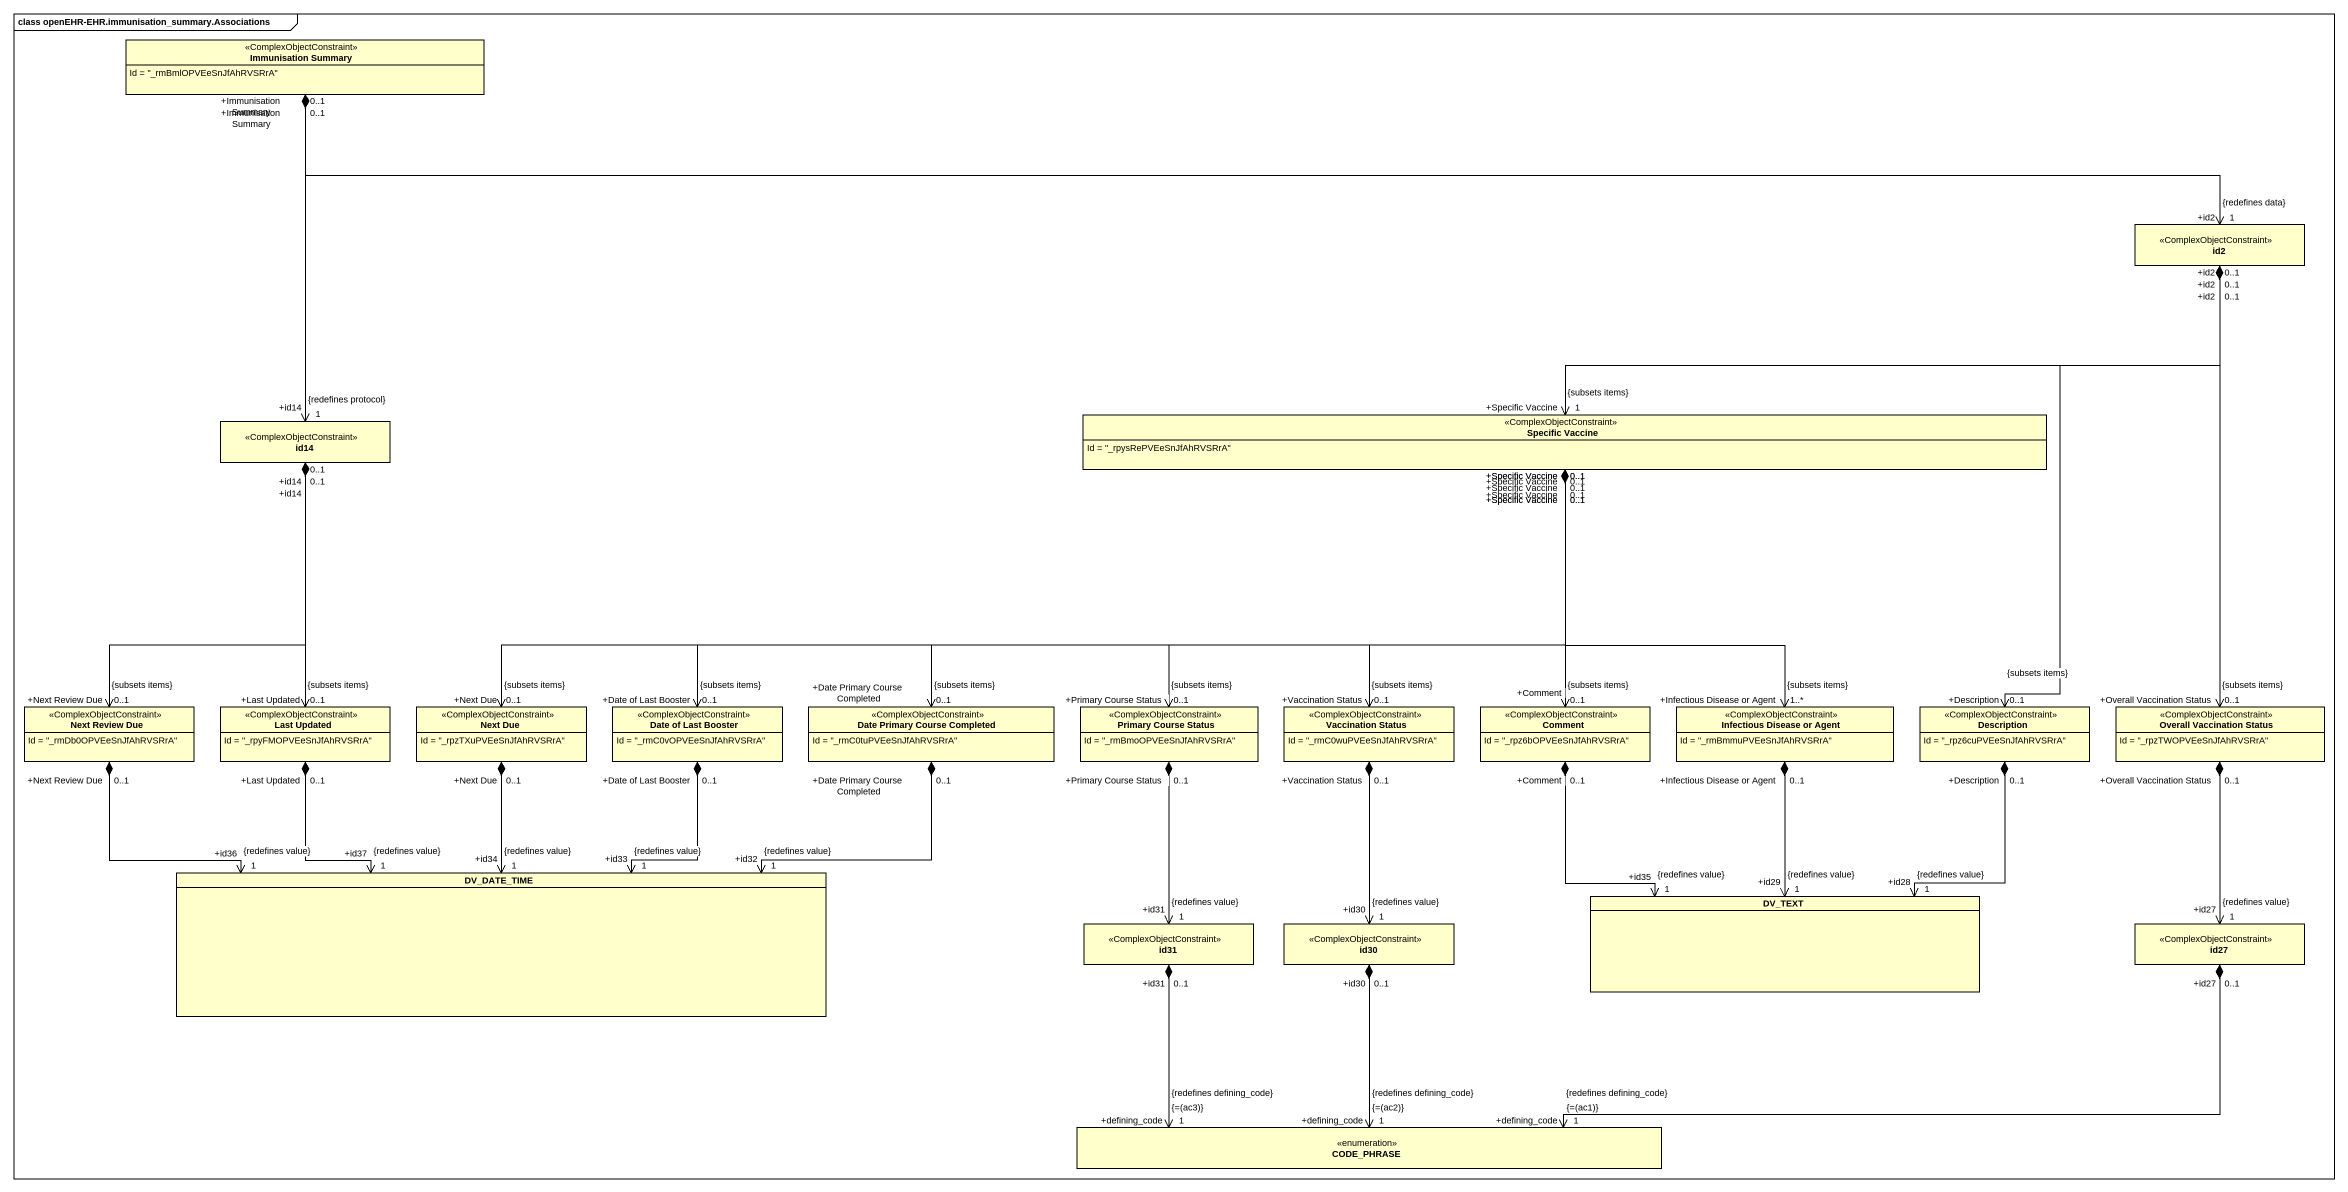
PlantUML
@startuml
mainframe class openEHR-EHR.immunisation_summary.Associations
hide circle
hide empty members
class "Immunisation Summary" as Immunisation_Summary <<ComplexObjectConstraint>> {
  Id = "_rmBmlOPVEeSnJfAhRVSRrA"
}
class id2 <<ComplexObjectConstraint>>
class id14 <<ComplexObjectConstraint>>
class "Specific Vaccine" as Specific_Vaccine <<ComplexObjectConstraint>> {
  Id = "_rpysRePVEeSnJfAhRVSRrA"
}
class "Next Review Due" as Next_Review_Due <<ComplexObjectConstraint>> {
  Id = "_rmDb0OPVEeSnJfAhRVSRrA"
}
class "Last Updated" as Last_Updated <<ComplexObjectConstraint>> {
  Id = "_rpyFMOPVEeSnJfAhRVSRrA"
}
class "Next Due" as Next_Due <<ComplexObjectConstraint>> {
  Id = "_rpzTXuPVEeSnJfAhRVSRrA"
}
class "Date of Last Booster" as Date_of_Last_Booster <<ComplexObjectConstraint>> {
  Id = "_rmC0vOPVEeSnJfAhRVSRrA"
}
class "Date Primary Course Completed" as Date_Primary_Course <<ComplexObjectConstraint>> {
  Id = "_rmC0tuPVEeSnJfAhRVSRrA"
}
class "Primary Course Status" as Primary_Course_Status <<ComplexObjectConstraint>> {
  Id = "_rmBmoOPVEeSnJfAhRVSRrA"
}
class "Vaccination Status" as Vaccination_Status <<ComplexObjectConstraint>> {
  Id = "_rmC0wuPVEeSnJfAhRVSRrA"
}
class Comment <<ComplexObjectConstraint>> {
  Id = "_rpz6bOPVEeSnJfAhRVSRrA"
}
class "Infectious Disease or Agent" as Infectious_Disease_or_Agent <<ComplexObjectConstraint>> {
  Id = "_rmBmmuPVEeSnJfAhRVSRrA"
}
class Description <<ComplexObjectConstraint>> {
  Id = "_rpz6cuPVEeSnJfAhRVSRrA"
}
class "Overall Vaccination Status" as Overall_Vaccination_Status <<ComplexObjectConstraint>> {
  Id = "_rpzTWOPVEeSnJfAhRVSRrA"
}
class DV_DATE_TIME
class DV_TEXT
class id31 <<ComplexObjectConstraint>>
class id30 <<ComplexObjectConstraint>>
class id27 <<ComplexObjectConstraint>>
enum CODE_PHRASE
Immunisation_Summary "+Immunisation Summary\n0..1" *-right-> "+id2\n1\n{redefines data}" id2
Immunisation_Summary "+Immunisation Summary\n0..1" *--> "+id14\n1\n{redefines protocol}" id14
id2 "+id2\n0..1" *-left-> "+Specific Vaccine\n1\n{subsets items}" Specific_Vaccine
id2 "+id2\n0..1" *--> "+Description\n0..1\n{subsets items}" Description
id2 "+id2\n0..1" *--> "+Overall Vaccination Status\n0..1\n{subsets items}" Overall_Vaccination_Status
id14 "+id14\n0..1" *--> "+Next Review Due\n0..1\n{subsets items}" Next_Review_Due
id14 "+id14\n0..1" *--> "+Last Updated\n0..1\n{subsets items}" Last_Updated
Specific_Vaccine "+Specific Vaccine\n0..1" *-left-> "+Next Due\n0..1\n{subsets items}" Next_Due
Specific_Vaccine "+Specific Vaccine\n0..1" *-left-> "+Date of Last Booster\n0..1\n{subsets items}" Date_of_Last_Booster
Specific_Vaccine "+Specific Vaccine\n0..1" *-left-> "+Date Primary Course Completed\n0..1\n{subsets items}" Date_Primary_Course
Specific_Vaccine "+Specific Vaccine\n0..1" *--> "+Primary Course Status\n0..1\n{subsets items}" Primary_Course_Status
Specific_Vaccine "+Specific Vaccine\n0..1" *--> "+Vaccination Status\n0..1\n{subsets items}" Vaccination_Status
Specific_Vaccine "+Specific Vaccine\n0..1" *--> "+Comment\n0..1\n{subsets items}" Comment
Specific_Vaccine "+Specific Vaccine\n0..1" *--> "+Infectious Disease or Agent\n1..*\n{subsets items}" Infectious_Disease_or_Agent
Next_Review_Due "+Next Review Due\n0..1" *-right-> "+id36\n1\n{redefines value}" DV_DATE_TIME
Last_Updated "+Last Updated\n0..1" *--> "+id37\n1\n{redefines value}" DV_DATE_TIME
Next_Due "+Next Due\n0..1" *--> "+id34\n1\n{redefines value}" DV_DATE_TIME
Date_of_Last_Booster "+Date of Last Booster\n0..1" *--> "+id33\n1\n{redefines value}" DV_DATE_TIME
Date_Primary_Course "+Date Primary Course Completed\n0..1" *-left-> "+id32\n1\n{redefines value}" DV_DATE_TIME
Primary_Course_Status "+Primary Course Status\n0..1" *--> "+id31\n1\n{redefines value}" id31
Vaccination_Status "+Vaccination Status\n0..1" *--> "+id30\n1\n{redefines value}" id30
Comment "+Comment\n0..1" *--> "+id35\n1\n{redefines value}" DV_TEXT
Infectious_Disease_or_Agent "+Infectious Disease or Agent\n0..1" *--> "+id29\n1\n{redefines value}" DV_TEXT
Description "+Description\n0..1" *--> "+id28\n1\n{redefines value}" DV_TEXT
Overall_Vaccination_Status "+Overall Vaccination Status\n0..1" *--> "+id27\n1\n{redefines value}" id27
id31 "+id31\n0..1" *--> "+defining_code\n1\n{=(ac3)}\n{redefines defining_code}" CODE_PHRASE
id30 "+id30\n0..1" *--> "+defining_code\n1\n{=(ac2)}\n{redefines defining_code}" CODE_PHRASE
id27 "+id27\n0..1" *-left-> "+defining_code\n1\n{=(ac1)}\n{redefines defining_code}" CODE_PHRASE
@enduml
